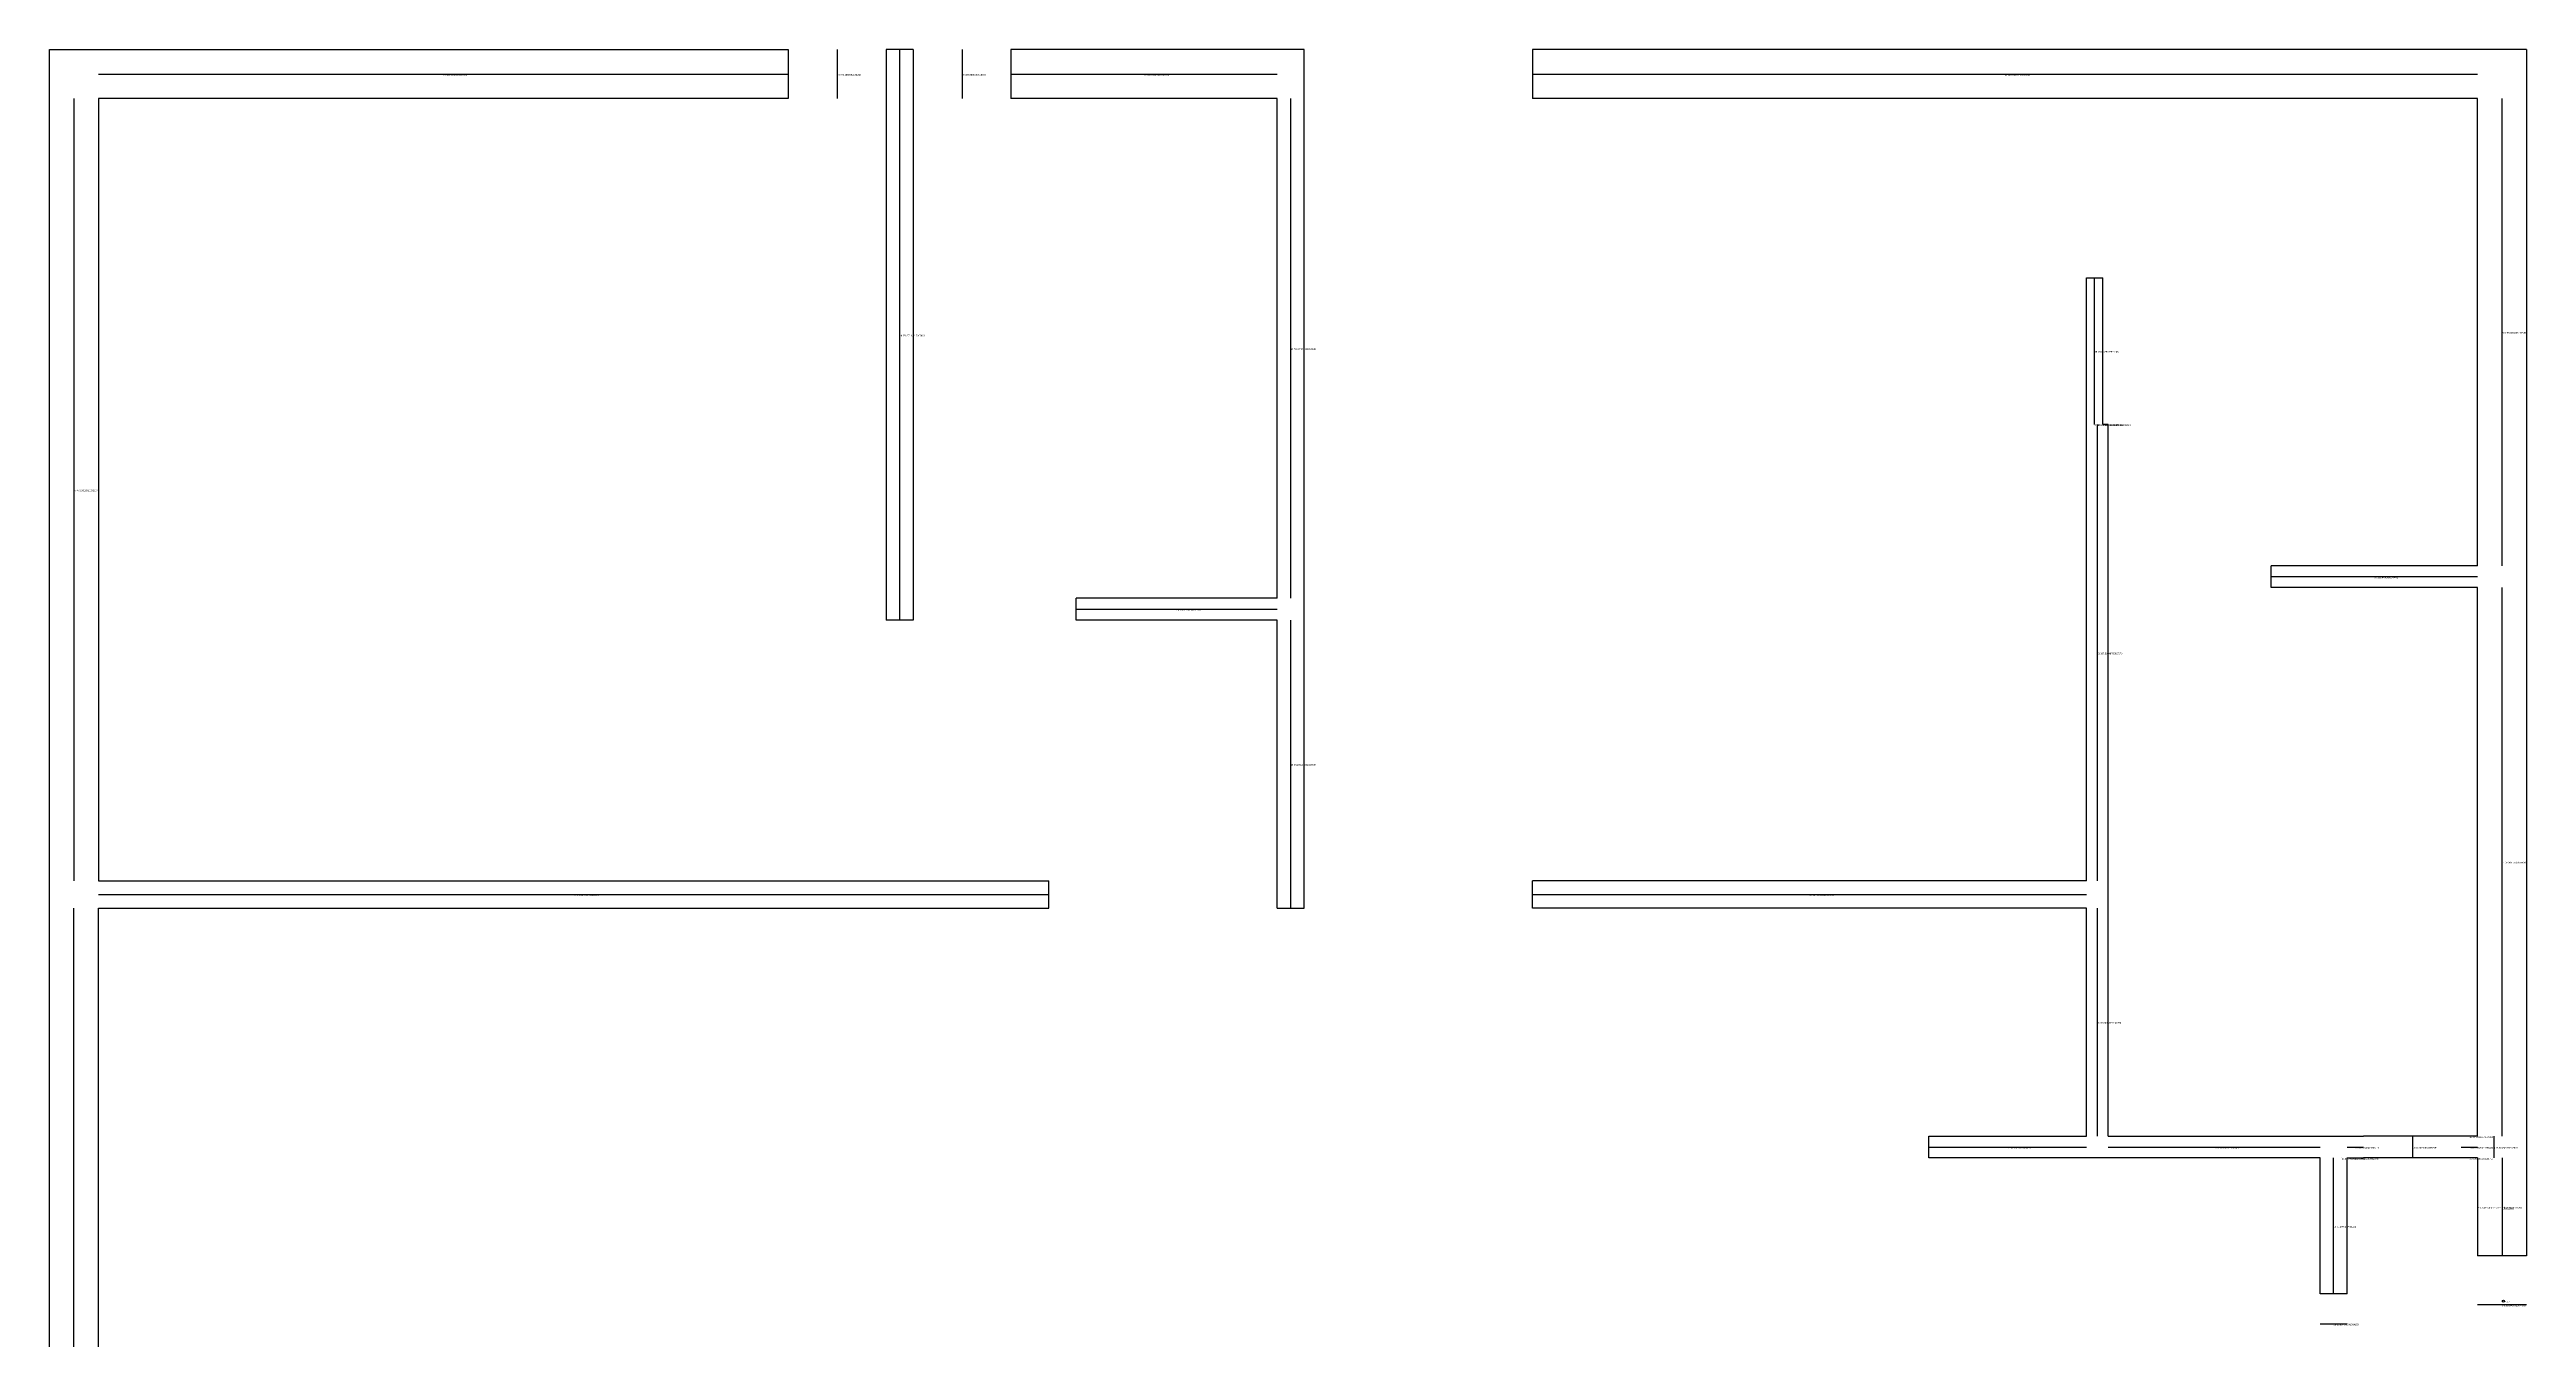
# Model space of a CAD drawing. Header units: metres. Extents: x 328 to 784, y 390 to 981.
# Drawn here: x 328 to 784, y 743.6 to 981 of the extents above; entities that cross this region are included whole.
import ezdxf

# ---------------------------------------------------------------- set-up
doc = ezdxf.new("R2010")
doc.units = ezdxf.units.M

msp = doc.modelspace()

# ---------------------------------------------------------------- linework, layer by layer
at = {"layer": 'centrelines'}
for p, q in [((473, 981), (473, 972)), ((484.5, 981), (484.5, 876)), ((496, 981), (496, 972)), ((337, 976.5), (464, 976.5)), ((505, 976.5), (554, 976.5)), ((601, 976.5), (775, 976.5)), ((332.5, 972), (332.5, 828)), ((556.5, 880), (556.5, 972)), ((779.5, 886), (779.5, 972)), ((704.5, 912), (704.5, 939)), ((704.5, 912), (704.5, 912)), ((705, 828), (705, 912)), ((705, 912), (705, 912)), ((706.5, 912), (706.5, 912)), ((737, 884), (775, 884)), ((779.5, 781), (779.5, 882)), ((517, 878), (554, 878)), ((556.5, 823), (556.5, 876)), ((337, 825.5), (512, 825.5)), ((601, 825.5), (703, 825.5)), ((332.5, 546), (332.5, 823)), ((705, 781), (705, 823)), ((763, 781), (763, 777)), ((773.5, 781), (773.5, 781)), ((778, 781), (778, 777)), ((674, 779), (703, 779)), ((707, 779), (746, 779)), ((748.5, 752), (748.5, 777)), ((750, 777), (750, 777)), ((751, 779), (754, 779)), ((752.5, 777), (752.5, 777)), ((772, 779), (775, 779)), ((773.5, 777), (773.5, 777)), ((779.5, 777), (779.5, 759)), ((775, 768), (775, 768)), ((775, 750), (784, 750)), ((746, 746.5), (751, 746.5))]:
    msp.add_line(p, q, dxfattribs=at)
at = {"layer": 'entity_location'}
msp.add_circle((779.76, 750.64), 0.2, dxfattribs=at)
at = {"layer": 'wall'}
for p, q in [((328, 537), (328, 981)), ((328, 981), (464, 981)), ((464, 981), (464, 972)), ((487, 981), (482, 981)), ((482, 981), (482, 876)), ((487, 981), (487, 876)), ((559, 981), (505, 981)), ((505, 981), (505, 972)), ((559, 823), (559, 981)), ((784, 981), (601, 981)), ((601, 981), (601, 972)), ((784, 981), (784, 759)), ((464, 972), (337, 972)), ((337, 972), (337, 828)), ((554, 972), (505, 972)), ((554, 880), (554, 972)), ((775, 972), (601, 972)), ((775, 886), (775, 972)), ((703, 912), (703, 939)), ((703, 939), (706, 939)), ((706, 912), (706, 939)), ((703, 828), (703, 912)), ((707, 912), (706, 912)), ((707, 781), (707, 912)), ((737, 882), (737, 886)), ((775, 886), (737, 886)), ((775, 882), (737, 882)), ((775, 781), (775, 882)), ((487, 876), (482, 876)), ((517, 876), (517, 880)), ((554, 880), (517, 880)), ((554, 876), (517, 876)), ((554, 823), (554, 876)), ((337, 828), (512, 828)), ((512, 823), (512, 828)), ((601, 823), (601, 828)), ((703, 828), (601, 828)), ((337, 546), (337, 823)), ((337, 823), (512, 823)), ((554, 823), (559, 823)), ((703, 823), (601, 823)), ((703, 781), (703, 823)), ((674, 777), (674, 781)), ((674, 781), (703, 781)), ((707, 781), (754, 781)), ((772, 781), (754, 781)), ((775, 781), (772, 781)), ((746, 777), (674, 777)), ((746, 752), (746, 777)), ((751, 752), (751, 777)), ((751, 777), (754, 777)), ((772, 777), (754, 777)), ((775, 777), (772, 777)), ((775, 777), (775, 759)), ((784, 759), (775, 759)), ((751, 752), (746, 752))]:
    msp.add_line(p, q, dxfattribs=at)

# ---------------------------------------------------------------- texts
at = {"layer": 'centrelines', "char_height": 0.3, "attachment_point": 1}
for s, insert in [('75 388.2238223294555', (400.5, 976.5)), ('73 378.2889752434018', (473, 976.5)), ('70 359.8896295915893', (496, 976.5)), ('59 319.34427625535363', (529.5, 976.5)), ('47 225.91022706031364', (688, 976.5)), ('60 320.77120617947963', (484.5, 928.5)), ('49 258.02998196061645', (556.5, 926)), ('38 135.36030581405456', (779.5, 929)), ('45 178.0485226545198', (704.5, 925.5)), ('44 178.0485226545198', (704.5, 912)), ('43 177.83775043022956', (705, 912)), ('42 177.21239418835054', (706.5, 912)), ('77 453.90189212913276', (332.5, 900)), ('37 133.4450098176492', (756, 884)), ('50 259.2076119257775', (535.5, 878)), ('33 107.58148705027273', (705, 870)), ('48 234.69432332413749', (556.5, 849.5)), ('11 30.361175659114384', (779.5, 831.5)), ('53 278.02868458886223', (424.5, 825.5)), ('32 107.22065962278701', (652, 825.5)), ('30 80.69034175101359', (705, 802)), ('13 30.998907785158096', (773.5, 781)), ('31 81.83235790438492', (688.5, 779)), ('28 44.091879548988885', (726.5, 779)), ('26 39.75633401093958', (750, 777)), ('22 38.31342819696114', (752.5, 779)), ('21 37.92112059429747', (752.5, 777)), ('14 31.237503394257754', (763, 779)), ('9 28.756899042868344', (773.5, 779)), ('6 27.093391251101757', (773.5, 777)), ('5 26.418807261748693', (778, 779)), ('3 18.001056857757344', (775, 768)), ('1 8.364125672930811', (779.5, 768)), ('15 31.2905129901231', (748.5, 764.5)), ('0 0.6399457015677399', (779.5, 750)), ('10 29.057372541924153', (748.5, 746.5))]:
    msp.add_mtext(s, dxfattribs=dict(at, insert=insert))
at = {"layer": 'chosen_line', "color": 3, "insert": (779.5, 768), "char_height": 0.5, "attachment_point": 1}
msp.add_mtext('chosen', dxfattribs=at)
at = {"layer": 'debug', "insert": (779.76, 750.64), "char_height": 0.2, "attachment_point": 1}
msp.add_mtext('779, 750', dxfattribs=at)

doc.saveas('drawing.dxf')
